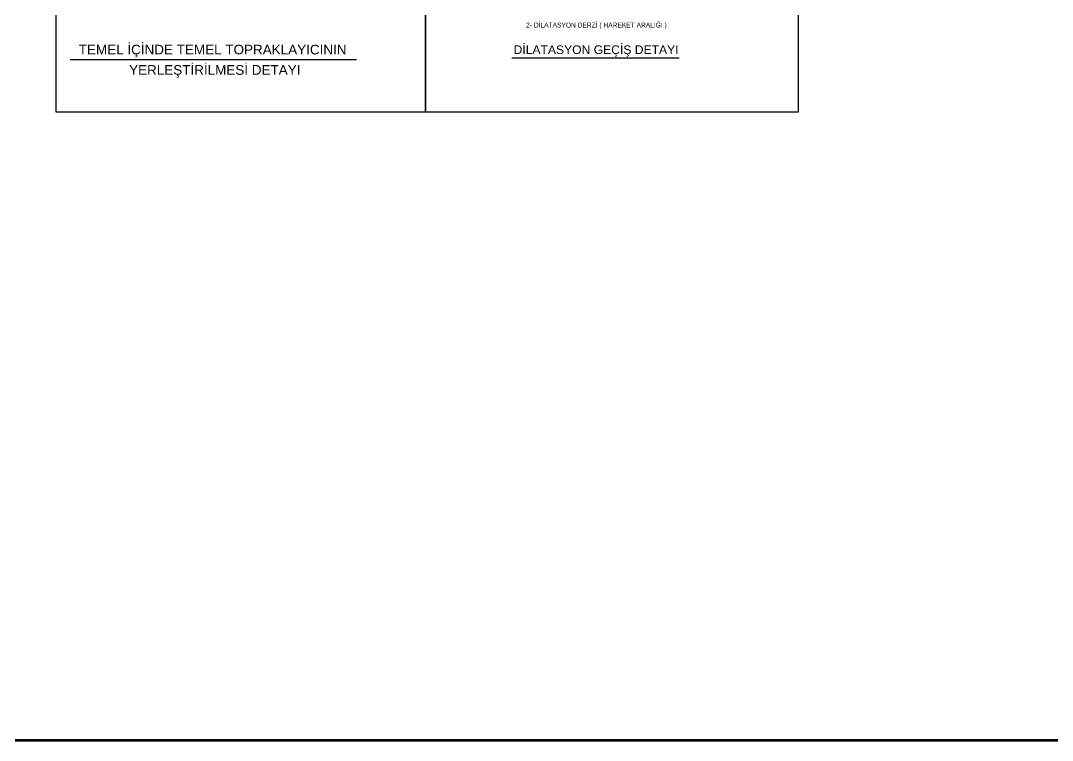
# Model space of a CAD drawing. Header units: millimetres. Extents: x 1051 to 8955, y -738 to 4312.
# Drawn here: x 2568 to 3713, y 831 to 1630 of the extents above; entities that cross this region are included whole.
import ezdxf

# ---------------------------------------------------------------- set-up
doc = ezdxf.new("R2010")
doc.units = ezdxf.units.MM
doc.layers.add('AHAT', color=3, linetype='Continuous')
doc.layers.add('YAZI', color=8, linetype='Continuous')
doc.styles.add('2', font='wturkce.shx', dxfattribs={"height": 0.2})
doc.styles.add('STYLE1', font='arial.ttf')

msp = doc.modelspace()

# ---------------------------------------------------------------- linework, layer by layer
at = {"color": 2, "linetype": 'ByBlock', "lineweight": 211, "true_color": 0xf1eb1f}
msp.add_lwpolyline([(1050.7, 3014.9), (8955.3, 3014.9), (8955.3, 831.1), (1050.7, 831.1)], close=True, dxfattribs=at)
at = {"layer": 'AHAT', "linetype": 'Continuous'}
for p, q in [((2622.8, 1587.1), (2940.7, 1587.1)), ((3112.8, 1588.9), (3298.7, 1588.9))]:
    msp.add_line(p, q, dxfattribs=at)
at = {"layer": 'YAZI'}
for points in [[(3017, 2084), (3430.6, 2084), (3430.6, 1528.9), (3017, 1528.9)], [(2607.4, 1993.5), (3017, 1993.5), (3017, 1528.9), (2607.4, 1528.9)]]:
    msp.add_lwpolyline(points, close=True, dxfattribs=at)

# ---------------------------------------------------------------- texts
at = {"layer": 'YAZI', "linetype": 'Continuous', "style": '2', "width": 0.8}
msp.add_text('2- DİLATASYON DERZİ ( HAREKET ARALIĞI )', height=5.5, dxfattribs=at).set_placement((3128.8, 1622.7))
at = {"layer": 'YAZI', "style": 'STYLE1'}
for s, height, p in [('TEMEL İÇİNDE TEMEL TOPRAKLAYICININ ', 10.695, (2632.3, 1592.9)), ('DİLATASYON GEÇİŞ DETAYI', 9.626, (3114.9, 1593.3)), ('YERLEŞTİRİLMESİ DETAYI', 10.695, (2688.2, 1570.3))]:
    msp.add_text(s, height=height, dxfattribs=at).set_placement(p)

doc.saveas('drawing.dxf')
